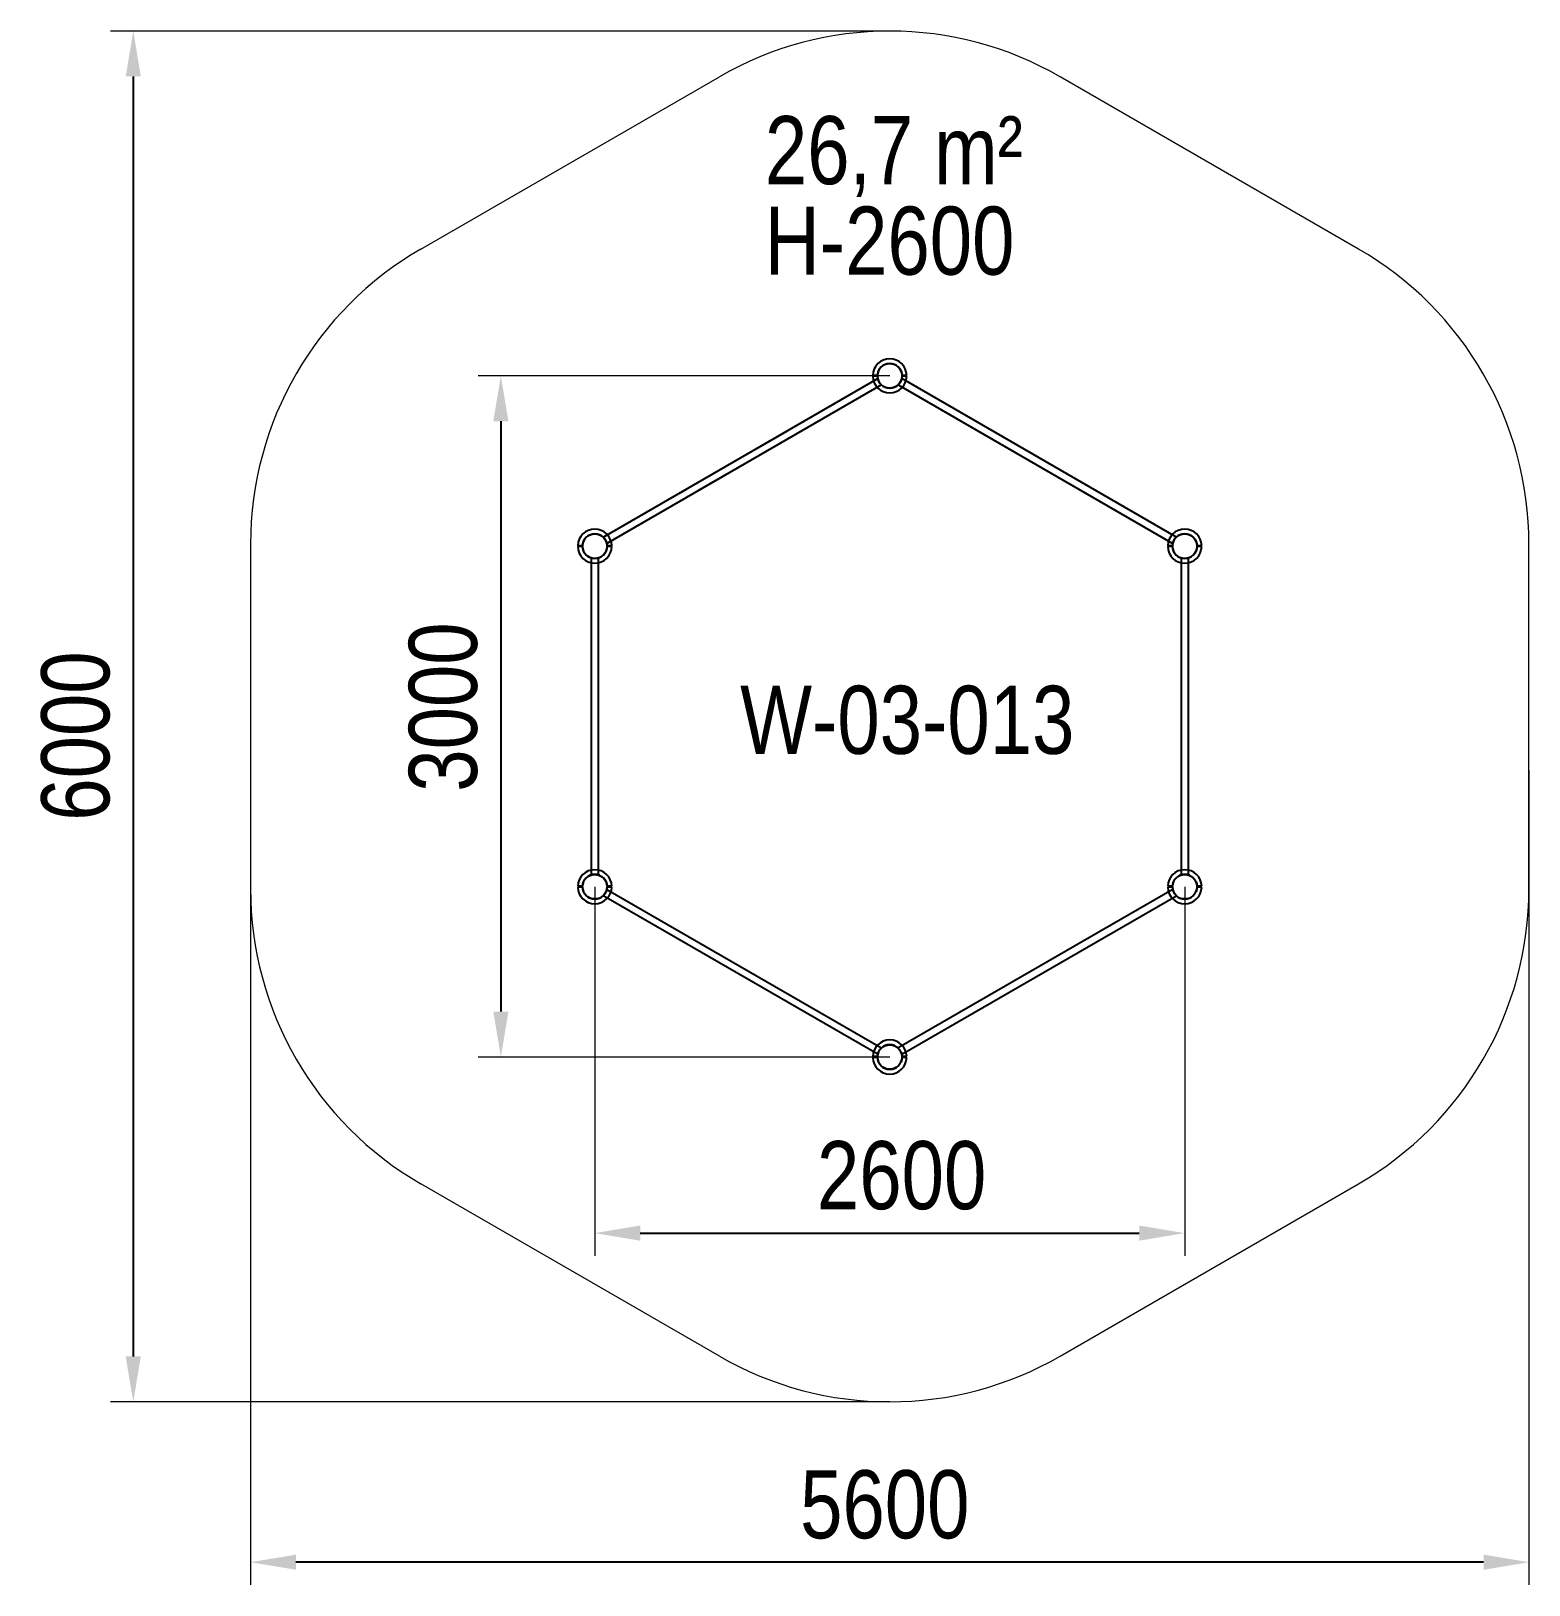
# Model space of a CAD drawing. Header units: millimetres. Extents: x -3712 to 2885, y -3627 to 3216.
import ezdxf

# ---------------------------------------------------------------- set-up
doc = ezdxf.new("R2010")
doc.units = ezdxf.units.MM
for name, color, linetype in [('DIKOM_АРТИКУЛ', 7, 'Continuous'), ('DIKOM_ЗОНА', 80, 'Continuous'), ('DIKOM_ОБЪЕКТ', 7, 'Continuous'), ('DIKOM_РАЗМЕР_ЗОНА', 7, 'Continuous'), ('DIKOM_РАЗМЕР_ОБЪЕКТА', 7, 'Continuous')]:
    doc.layers.add(name, color=color, linetype=linetype)
doc.styles.add('style1', font='arial.ttf', dxfattribs={"width": 0.8})
doc.dimstyles.new('1-50', dxfattribs={"dimtxt": 300, "dimasz": 200, "dimexe": 100, "dimexo": 0, "dimgap": 100, "dimtad": 1, "dimdec": 0, "dimtxsty": 'style1', "dimcen": 0, "dimclrd": 7, "dimclre": 7, "dimadec": 1, "dimazin": 2, "dimtfac": 1, "dimtdec": 0, "dimtmove": 0, "dimatfit": 3, "dimfxl": 0, "dimlwd": 25, "dimlwe": 18, "dimarcsym": 0})

# ---------------------------------------------------------------- blocks, each defined once
blk = doc.blocks.new('*D0')
at = {"layer": 'Defpoints', "color": 0, "transparency": 16777216}
for p in [(-1229.5, -552.1), (1368.6, -552.1), (1368.6, -2077.6)]:
    blk.add_point(p, dxfattribs=at)
at = {"layer": 'DIKOM_РАЗМЕР_ОБЪЕКТА', "color": 7, "lineweight": 18, "transparency": 16777216}
for p, q in [((-1229.5, -552.1), (-1229.5, -2177.6)), ((1368.6, -552.1), (1368.6, -2177.6))]:
    blk.add_line(p, q, dxfattribs=at)
at = {"layer": 'DIKOM_РАЗМЕР_ОБЪЕКТА', "color": 7, "lineweight": 25, "transparency": 16777216}
blk.add_line((-1029.5, -2077.6), (1168.6, -2077.6), dxfattribs=at)
at = {"layer": 'DIKOM_РАЗМЕР_ОБЪЕКТА', "color": 7, "transparency": 16777216}
for points in [[(-1029.5, -2044.3), (-1029.5, -2111), (-1229.5, -2077.6)], [(1168.6, -2044.3), (1168.6, -2111), (1368.6, -2077.6)]]:
    blk.add_solid(points, dxfattribs=at)
at = {"layer": 'DIKOM_РАЗМЕР_ОБЪЕКТА', "color": 0, "transparency": 16777216, "insert": (121.9, -1824.5), "char_height": 300, "attachment_point": 5, "style": 'style1'}
blk.add_mtext('2600', dxfattribs=at)
blk = doc.blocks.new('*D1')
at = {"layer": 'Defpoints', "color": 0, "transparency": 16777216}
for p in [(69.5, 1697.9), (-1643, -1302.1), (69.5, -1302.1)]:
    blk.add_point(p, dxfattribs=at)
at = {"layer": 'DIKOM_РАЗМЕР_ОБЪЕКТА', "color": 7, "lineweight": 18, "transparency": 16777216}
for p, q in [((69.5, 1697.9), (-1743, 1697.9)), ((69.5, -1302.1), (-1743, -1302.1))]:
    blk.add_line(p, q, dxfattribs=at)
at = {"layer": 'DIKOM_РАЗМЕР_ОБЪЕКТА', "color": 7, "lineweight": 25, "transparency": 16777216}
blk.add_line((-1643, 1497.9), (-1643, -1102.1), dxfattribs=at)
at = {"layer": 'DIKOM_РАЗМЕР_ОБЪЕКТА', "color": 7, "transparency": 16777216}
for points in [[(-1676.4, 1497.9), (-1609.7, 1497.9), (-1643, 1697.9)], [(-1676.4, -1102.1), (-1609.7, -1102.1), (-1643, -1302.1)]]:
    blk.add_solid(points, dxfattribs=at)
at = {"layer": 'DIKOM_РАЗМЕР_ОБЪЕКТА', "color": 0, "transparency": 16777216, "insert": (-1896.3, 239.1), "char_height": 300, "attachment_point": 5, "rotation": 90, "style": 'style1'}
blk.add_mtext('3000', dxfattribs=at)
blk = doc.blocks.new('*D2')
at = {"layer": 'Defpoints', "color": 0, "transparency": 16777216}
for p in [(69.5, 3216.3), (-3262, -2820.6), (69.5, -2820.6)]:
    blk.add_point(p, dxfattribs=at)
at = {"layer": 'DIKOM_РАЗМЕР_ЗОНА', "color": 7, "lineweight": 18, "transparency": 16777216}
for p, q in [((69.5, 3216.3), (-3362, 3216.3)), ((69.5, -2820.6), (-3362, -2820.6))]:
    blk.add_line(p, q, dxfattribs=at)
at = {"layer": 'DIKOM_РАЗМЕР_ЗОНА', "color": 7, "lineweight": 25, "transparency": 16777216}
blk.add_line((-3262, 3016.3), (-3262, -2620.6), dxfattribs=at)
at = {"layer": 'DIKOM_РАЗМЕР_ЗОНА', "color": 7, "transparency": 16777216}
for points in [[(-3295.4, 3016.3), (-3228.7, 3016.3), (-3262, 3216.3)], [(-3295.4, -2620.6), (-3228.7, -2620.6), (-3262, -2820.6)]]:
    blk.add_solid(points, dxfattribs=at)
at = {"layer": 'DIKOM_РАЗМЕР_ЗОНА', "color": 0, "transparency": 16777216, "insert": (-3515.2, 111.5), "char_height": 300, "attachment_point": 5, "rotation": 90, "style": 'style1'}
blk.add_mtext('6000', dxfattribs=at)
blk = doc.blocks.new('*D3')
at = {"layer": 'Defpoints', "color": 0, "transparency": 16777216}
for p in [(-2745.5, -38.5), (2884.6, -38.5), (-2745.5, -3527)]:
    blk.add_point(p, dxfattribs=at)
at = {"layer": 'DIKOM_РАЗМЕР_ЗОНА', "color": 7, "lineweight": 18, "transparency": 16777216}
for p, q in [((-2745.5, -38.5), (-2745.5, -3627)), ((2884.6, -38.5), (2884.6, -3627))]:
    blk.add_line(p, q, dxfattribs=at)
at = {"layer": 'DIKOM_РАЗМЕР_ЗОНА', "color": 7, "lineweight": 25, "transparency": 16777216}
blk.add_line((2684.6, -3527), (-2545.5, -3527), dxfattribs=at)
at = {"layer": 'DIKOM_РАЗМЕР_ЗОНА', "color": 7, "transparency": 16777216}
for points in [[(-2545.5, -3493.7), (-2545.5, -3560.4), (-2745.5, -3527)], [(2684.6, -3493.7), (2684.6, -3560.4), (2884.6, -3527)]]:
    blk.add_solid(points, dxfattribs=at)
at = {"layer": 'DIKOM_РАЗМЕР_ЗОНА', "color": 0, "transparency": 16777216, "insert": (47.8, -3273.9), "char_height": 300, "attachment_point": 5, "style": 'style1'}
blk.add_mtext('5600', dxfattribs=at)

msp = doc.modelspace()

# ---------------------------------------------------------------- linework, layer by layer
at = {"layer": 'DIKOM_ЗОНА', "color": 3, "lineweight": 15}
for p, q in [((-1995.5, 2256.1), (-680.5, 3015.4)), ((2134.6, 2256.1), (819.5, 3015.4)), ((-2745.5, 957.1), (-2745.5, -561.4)), ((2884.6, -561.4), (2884.6, 957.1)), ((-680.5, -2619.7), (-1995.5, -1860.4)), ((819.5, -2619.7), (2134.6, -1860.4))]:
    msp.add_line(p, q, dxfattribs=at)
for centre, start, end in [((69.5, 1716.3), 60, 120), ((-1245.5, 957.1), 120, 180), ((1384.6, 957.1), 0, 60), ((-1245.5, -561.4), 180, 240), ((1384.6, -561.4), 300, 0), ((69.5, -1320.6), 240, 300)]:
    msp.add_arc(centre, 1500, start, end, dxfattribs=at)
at = {"layer": 'DIKOM_ОБЪЕКТ'}
for p, q in [((-1189.9, 989.2), (13.9, 1684.2)), ((29.9, 1656.5), (-1173.9, 961.5)), ((15.1, 1699.9), (-5.5, 1699.9)), ((15.1, 1695.9), (-5.5, 1695.9)), ((109.2, 1656.5), (1312.9, 961.5)), ((144.5, 1699.9), (124, 1699.9)), ((144.5, 1695.9), (124, 1695.9)), ((124.5, 1699.9), (124.5, 1695.9)), ((1328.9, 989.2), (125.2, 1684.2)), ((-792.3, 1218.8), (-383.7, 1454.6)), ((-334.1, 1483.3), (-306.4, 1499.3)), ((-367.7, 1426.9), (-776.3, 1191.1)), ((-853.8, 1183.3), (-826, 1199.3)), ((-1284, 949.9), (-1304.5, 949.9)), ((-1284, 945.9), (-1304.5, 945.9)), ((-1245.5, 892.9), (-1245.5, -497.1)), ((-1213.5, -497.1), (-1213.5, 892.9)), ((-1154.5, 949.9), (-1175.1, 949.9)), ((-1154.5, 945.9), (-1175.1, 945.9)), ((-1174.5, 949.9), (-1174.5, 945.9)), ((1314.1, 949.9), (1293.6, 949.9)), ((1314.1, 945.9), (1293.6, 945.9)), ((1352.6, 892.9), (1352.6, -497.1)), ((1384.6, -497.1), (1384.6, 892.9)), ((1443.6, 949.9), (1423, 949.9)), ((1443.6, 945.9), (1423, 945.9)), ((1423.6, 949.9), (1423.6, 945.9)), ((-1284, -550.1), (-1304.5, -550.1)), ((-1284, -554.1), (-1304.5, -554.1)), ((13.9, -1288.5), (-1189.9, -593.5)), ((-1154.5, -550.1), (-1175.1, -550.1)), ((-1154.5, -554.1), (-1175.1, -554.1)), ((-1174.5, -550.1), (-1174.5, -554.1)), ((-1173.9, -565.8), (29.9, -1260.8)), ((1313.4, -565.5), (109.6, -1260.5)), ((125.6, -1288.2), (1329.4, -593.2)), ((1314.1, -550.1), (1293.6, -550.1)), ((1314.1, -554.1), (1293.6, -554.1)), ((1443.6, -550.1), (1423, -550.1)), ((1443.6, -554.1), (1423, -554.1)), ((1423.6, -550.1), (1423.6, -554.1)), ((15, -1300.1), (-5.5, -1300.1)), ((144.5, -1300.1), (124, -1300.1)), ((124.5, -1300.1), (124.5, -1304.1)), ((15, -1304.1), (-5.5, -1304.1)), ((144.5, -1304.1), (124, -1304.1))]:
    msp.add_line(p, q, dxfattribs=at)
for centre in [(69.5, 1697.9), (-1229.5, 947.9), (1368.6, 947.9), (-1229.5, -552.1), (1368.6, -552.1), (69.5, -1302.1)]:
    msp.add_circle(centre, 54, dxfattribs=at)
for centre, radius, start, end in [((69.5, 1697.9), 75, 1.52807, 178.47193), ((69.5, 1697.9), 54.5, 2.10307, 177.89693), ((69.5, 1697.9), 75, 181.52807, 358.47193), ((69.5, 1697.9), 54.5, 182.10307, 357.89693), ((-1229.5, 947.9), 75, 1.52807, 178.47193), ((-1229.5, 947.9), 54.5, 2.10307, 177.89693), ((1368.6, 947.9), 75, 1.52807, 178.47193), ((1368.6, 947.9), 54.5, 2.10307, 177.89693), ((-1229.5, 947.9), 75, 181.52807, 358.47193), ((-1229.5, 947.9), 54.5, 182.10307, 357.89693), ((1368.6, 947.9), 75, 181.52807, 358.47193), ((1368.6, 947.9), 54.5, 182.10307, 357.89693), ((-1229.5, -552.1), 75, 1.52807, 178.47193), ((1368.6, -552.1), 75, 1.52807, 178.47193), ((-1229.5, -552.1), 54.5, 2.10307, 177.89693), ((1368.6, -552.1), 54.5, 2.10307, 177.89693), ((-1229.5, -552.1), 75, 181.52807, 358.47193), ((-1229.5, -552.1), 54.5, 182.10307, 357.89693), ((1368.6, -552.1), 75, 181.52807, 358.47193), ((1368.6, -552.1), 54.5, 182.10307, 357.89693), ((69.5, -1302.1), 75, 1.52807, 178.47193), ((69.5, -1302.1), 54.5, 2.10307, 177.89693), ((69.5, -1302.1), 75, 181.52807, 358.47193), ((69.5, -1302.1), 54.5, 182.10307, 357.89693)]:
    msp.add_arc(centre, radius, start, end, dxfattribs=at)

# ---------------------------------------------------------------- texts
at = {"layer": 'DIKOM_АРТИКУЛ', "color": 7, "linetype": 'Continuous', "lineweight": 15, "insert": (-589.2, 333.1), "char_height": 300, "width": 2314.7, "attachment_point": 1, "style": 'style1'}
msp.add_mtext('W-03-013', dxfattribs=at)
at = {"layer": 'DIKOM_РАЗМЕР_ОБЪЕКТА', "char_height": 300, "width": 2314.7, "attachment_point": 1, "style": 'style1'}
for s, insert in [('26,7 m²', (-480.3, 2842)), ('H-2600', (-480.8, 2443.5))]:
    msp.add_mtext(s, dxfattribs=dict(at, insert=insert))

# ---------------------------------------------------------------- dimensions: what is measured, and where the dimension line sits
at = {"layer": 'DIKOM_РАЗМЕР_ЗОНА'}
dim = msp.add_linear_dim(base=(-3262, -2820.6), p1=(69.5, 3216.3), p2=(69.5, -2820.6), angle=90, text='6000', dimstyle='1-50', dxfattribs=at)
dim.commit()
dim.dimension.update_dxf_attribs({"geometry": '*D2', "text_midpoint": (-3262, 111.5), "dimtype": 160})
dim = msp.add_linear_dim(base=(-2745.5, -3527), p1=(2884.6, -38.5), p2=(-2745.5, -38.5), text='5600', dimstyle='1-50', dxfattribs=at)
dim.commit()
dim.dimension.update_dxf_attribs({"geometry": '*D3', "text_midpoint": (47.8, -3527), "dimtype": 160})
at = {"layer": 'DIKOM_РАЗМЕР_ОБЪЕКТА'}
dim = msp.add_linear_dim(base=(-1643, -1302.1), p1=(69.5, 1697.9), p2=(69.5, -1302.1), angle=90, dimstyle='1-50', dxfattribs=at)
dim.commit()
dim.dimension.update_dxf_attribs({"geometry": '*D1', "text_midpoint": (-1643, 239.1), "dimtype": 160})
dim = msp.add_linear_dim(base=(1368.6, -2077.6), p1=(-1229.5, -552.1), p2=(1368.6, -552.1), text='2600', dimstyle='1-50', dxfattribs=at)
dim.commit()
dim.dimension.update_dxf_attribs({"geometry": '*D0', "text_midpoint": (121.9, -2077.6), "dimtype": 160})

doc.saveas('drawing.dxf')
